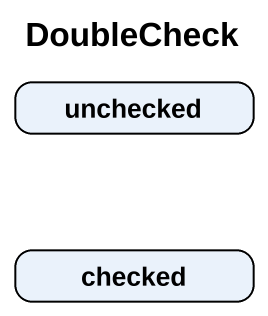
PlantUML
@startuml
title DoubleCheck
hide empty description
state unchecked
state checked
@enduml
